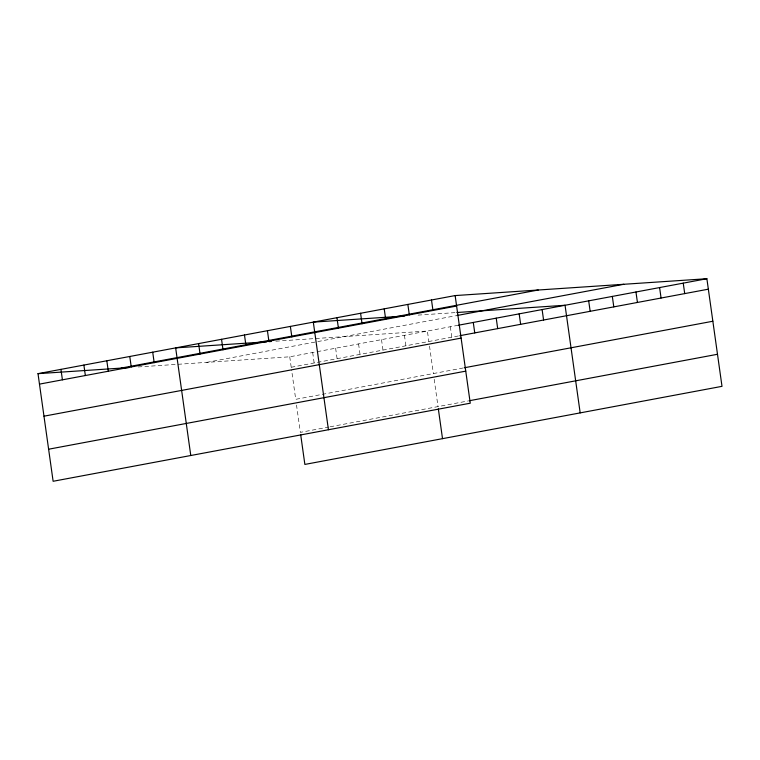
<?xml version="1.0" encoding="UTF-8"?>
<svg xmlns="http://www.w3.org/2000/svg" width="760" height="760" viewBox="0 0 760 760"><rect width="100%" height="100%" fill="white"/><g stroke="black" fill="none" stroke-linecap="round" stroke-linejoin="round"><path stroke-width="0.57" stroke-dasharray="3.8 2.85" d="M206.663 362.368L455.591 315.77M138.196 366.956L289.74 356.801L316.122 351.861M317.272 351.652L458.365 325.242M291.213 367.27L458.688 335.91M463.201 367.973L295.716 399.332L291.859 371.849M329.042 426.997L300.361 432.364L296.514 405.023M330.182 426.778L467.837 401.014M418.066 315.106L455.724 312.588M275.851 341.183L427.395 331.037L428.868 341.497M450.338 326.743L451.81 337.202M429.514 346.075L433.371 373.559M434.169 379.259L438.016 406.59M404.453 335.331L405.925 345.791M381.51 339.625L382.983 350.084M358.568 343.919L360.041 354.378M335.625 348.213L337.098 358.682M312.683 352.507L314.155 362.976M289.74 356.801L291.697 370.699"/><path stroke-width="1.14" d="M455.135 295.573L470.259 403.199L53.124 481.279L38 373.663L455.135 295.573L706.876 278.72L722 386.337L304.865 464.426L300.684 434.653M121.078 368.096L538.213 290.016M39.472 384.123L456.608 306.042M456.741 315.552L623.798 284.278M458.365 325.242L706.876 278.72M459.838 335.702L708.348 289.18M43.975 416.185L461.111 338.105M464.341 367.764L712.851 321.242M48.621 449.217L465.756 371.137M468.986 400.795L717.497 354.274M404.367 316.027L313.31 322.126L328.434 429.742M456.865 312.512L565.05 305.263L580.174 412.889M266.722 341.791L175.655 347.89L190.779 455.515M269.002 341.639L271.282 341.487M38 373.663L129.067 367.565M683.24 283.138L684.712 293.607M659.604 287.565L661.067 298.034M635.958 291.992L637.431 302.452M612.322 296.419L613.795 306.878M588.686 300.846L590.159 311.305M542.108 309.558L543.581 320.026M519.165 313.851L520.638 324.32M496.223 318.155L497.695 328.615M473.28 322.449L474.753 332.909M431.499 300L432.962 310.46M438.339 408.88L442.519 438.653M407.854 304.427L409.327 314.887M384.218 308.854L385.69 319.314M360.582 313.272L362.055 323.741M336.946 317.699L338.418 328.159M290.367 326.42L291.84 336.88M267.425 330.714L268.897 341.173M244.483 335.008L245.955 345.467M221.54 339.302L223.012 349.771M198.597 343.596L200.07 354.065M152.713 352.184L154.185 362.653M129.77 356.488L131.243 366.947M106.828 360.781L108.3 371.241M83.885 365.075L85.357 375.535M60.943 369.369L62.415 379.829"/></g></svg>
